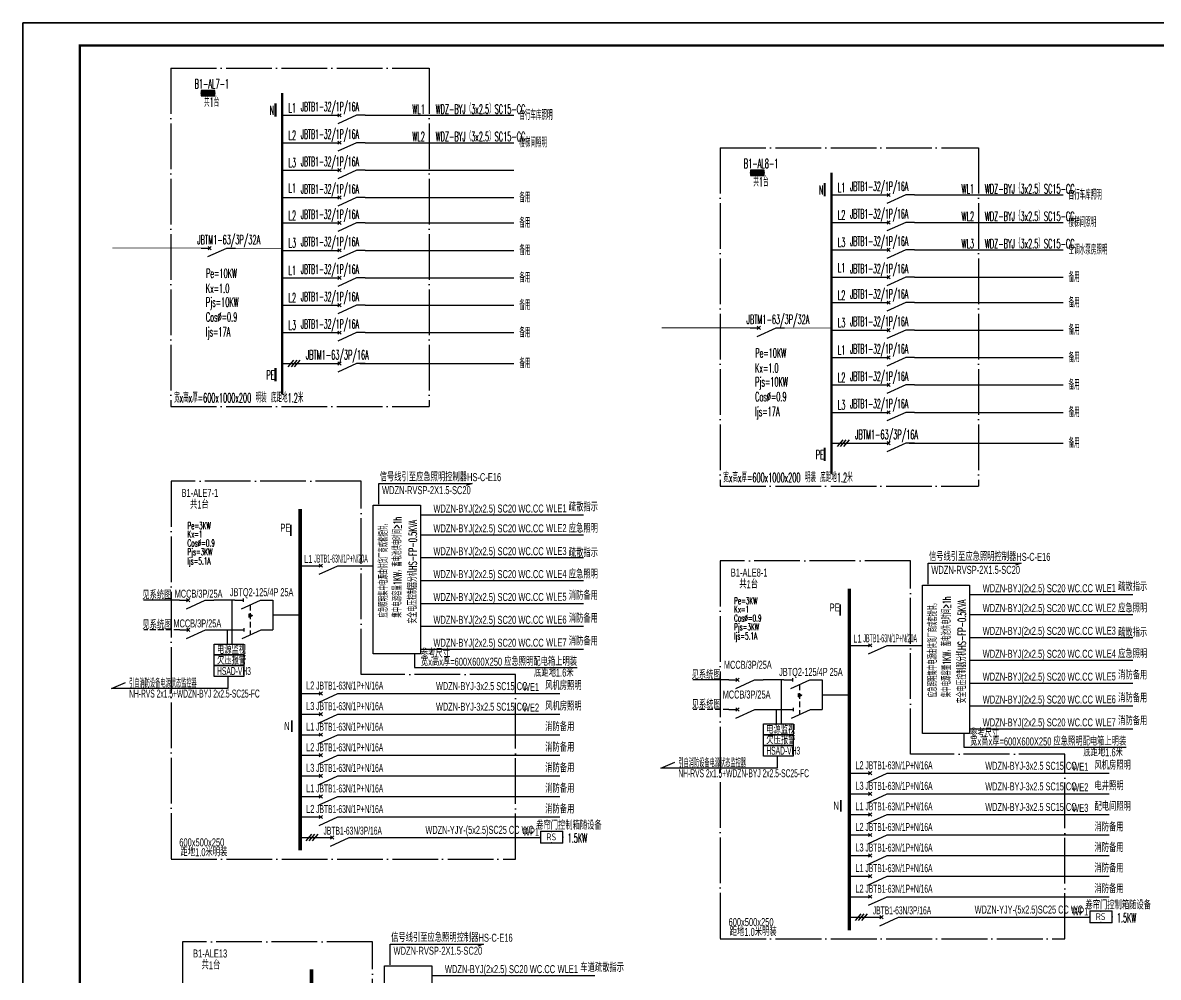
# Model space of a CAD drawing. Extents: x 776418 to 2076422, y -1170708 to 498544.
# Drawn here: x 1159593 to 1209266, y -950595 to -908837 of the extents above; entities that cross this region are included whole.
import ezdxf
from ezdxf.enums import TextEntityAlignment as Align

# ---------------------------------------------------------------- set-up
doc = ezdxf.new("R2010")
doc.units = 0
doc.header["$LTSCALE"] = 1000
doc.header["$MEASUREMENT"] = 0
for name, pattern in [('CONTINOUS', [0]), ('DASH', [0.35, 0.25, -0.1]), ('DOTE', [2.42, 2, -0.2, 0.02, -0.2]), ('HIDDEN', [0.375, 0.25, -0.125])]:
    doc.linetypes.add(name, pattern=pattern)
doc.layers.get('0').update_dxf_attribs({"linetype": 'CONTINUOUS'})
for name, color, linetype in [('D-TEXT', 7, 'CONTINUOUS'), ('DIM-动力', 3, 'CONTINUOUS'), ('DQ', 255, 'CONTINOUS'), ('EL-1', 4, 'DASH'), ('ELEMENT', 3, 'CONTINUOUS'), ('EQUIP-消防', 80, 'CONTINUOUS'), ('EQUIP-箱柜', 3, 'CONTINUOUS'), ('LAYER3', 7, 'DOTE'), ('PUB_TEXT', 255, 'CONTINUOUS'), ('SIG_TEXT', 7, 'CONTINUOUS'), ('TEL_SYMB', 3, 'CONTINUOUS'), ('TEL_TEXT', 3, 'CONTINUOUS'), ('TEL_TITLE', 7, 'CONTINUOUS'), ('WIRE', 4, 'CONTINUOUS'), ('WIRE-动力', 2, 'CONTINUOUS'), ('WIRE-照明', 1, 'CONTINUOUS'), ('WIRE-通讯', 4, 'CONTINUOUS'), ('XT', 6, 'CONTINUOUS')]:
    doc.layers.add(name, color=color, linetype=linetype)
doc.styles.add('_COMPLEX', font='ROS', dxfattribs={"width": 0.6, "bigfont": 'JD'})
doc.styles.add('_HZTXT', font='txt.shx', dxfattribs={"width": 0.8, "bigfont": 'HZTXT.shx'})
doc.styles.add('_JD', font='ros.shx', dxfattribs={"width": 0.8, "bigfont": 'JD.shx'})
doc.styles.add('_TCH_LABEL', font='COMPLEX', dxfattribs={"bigfont": 'GBCBIG'})
doc.styles.add('_TEL_DIM', font='SIMPLEX', dxfattribs={"width": 0.7, "height": 3.5, "bigfont": 'HZTXT'})
doc.styles.add('B', font='ros.shx', dxfattribs={"width": 0.8, "bigfont": 'jd.shx'})
doc.styles.add('DIM_FONT', font='SIMPLEX', dxfattribs={"width": 0.7, "bigfont": 'GBCBIG'})
doc.styles.get("Standard").update_dxf_attribs({"font": 'gbenor.shx', "bigfont": 'gbcbig.shx'})

# ---------------------------------------------------------------- blocks, each defined once
blk = doc.blocks.new('A$C00115E70')
at = {"layer": 'WIRE-通讯', "ltscale": 0.001}
blk.add_lwpolyline([(-84100, 59400), (0, 59400), (0, 0), (-84100, 0)], close=True, dxfattribs=at)
blk = doc.blocks.new('M_M7')
for p, q in [((-0.25, -0.2), (0, -0.75)), ((-0.047, -0.297), (0.047, -0.203)), ((-0.047, -0.203), (0.047, -0.297))]:
    blk.add_line(p, q)
for points in [[(0, 0), (0, -0.25)], [(0, -0.75), (0, -1)]]:
    blk.add_lwpolyline(points)
at = {"width": 0.8, "flags": 9}
blk.add_attdef('S', (0.25, -0.5), '', height=0.2, dxfattribs=at)
blk = doc.blocks.new('$element$00000576')
for points in [[(0, 0), (0, -0.25)], [(0, -1), (0, -0.75), (-0.25, -0.2)], [(-0.047, -0.297), (0.047, -0.203)], [(-0.047, -0.203), (0.047, -0.297)]]:
    blk.add_lwpolyline(points)
at = {"flags": 9}
blk.add_attdef('S', (0, 0), '', height=0.00000667, dxfattribs=at)
blk = doc.blocks.new('*X1')
at = {"color": 0}
for p, q in [((-250, 33), (-83, 200)), ((-250, 68), (-118, 200)), ((-250, 104), (-154, 200)), ((-250, 139), (-189, 200)), ((-250, 174), (-224, 200)), ((-247, 0), (-47, 200)), ((-212, 0), (-12, 200)), ((-177, 0), (23, 200)), ((-141, 0), (59, 200)), ((-106, 0), (94, 200)), ((-71, 0), (129, 200)), ((-35, 0), (165, 200)), ((0, 0), (200, 200)), ((35, 0), (235, 200)), ((71, 0), (250, 179)), ((106, 0), (250, 144)), ((141, 0), (250, 109)), ((177, 0), (250, 73)), ((212, 0), (250, 38)), ((247, 0), (250, 3))]:
    blk.add_line(p, q, dxfattribs=at)
blk = doc.blocks.new('$equip$00001421')
for p, q in [((0.75, 0.6), (-0.75, 0.6)), ((-0.75, 0.6), (-0.75, 0)), ((-0.75, 0), (0.75, 0)), ((0.75, 0), (0.75, 0.6))]:
    blk.add_line(p, q)
at = {"const_width": 0.6}
blk.add_lwpolyline([(-0.75, 0.3), (0.75, 0.3)], dxfattribs=at)
for p in [(-0.75, 0.3), (0, 0.6), (0, 0), (0.75, 0.3)]:
    blk.add_point(p)
at = {"xscale": 0.00300000000061118, "yscale": 0.00300000000061118, "zscale": 0.00300000000061118}
blk.add_blockref('*X1', (0, 0), dxfattribs=at)
at = {"style": '_TCH_LABEL', "flags": 9}
blk.add_attdef('A', (0, 0), '', height=0.00002, dxfattribs=at)
blk = doc.blocks.new('M_M8')
for p, q in [((-0.25, -0.2), (0, -0.75)), ((0.05, -0.25), (-0.05, -0.25))]:
    blk.add_line(p, q)
for points in [[(0, 0), (0, -0.25)], [(0, -0.75), (0, -1)]]:
    blk.add_lwpolyline(points)
at = {"style": 'DIM_FONT', "width": 0.8, "flags": 9}
blk.add_attdef('S', (0.25, -0.5), '', height=0.2, dxfattribs=at)
blk = doc.blocks.new('$equip$00002770')
for p, q in [((-0.65, 0.65), (-0.65, 0)), ((0.65, 0.65), (-0.65, 0.65)), ((-0.65, 0), (0.65, 0)), ((0.65, 0), (0.65, 0.65))]:
    blk.add_line(p, q)
at = {"const_width": 0.06}
blk.add_lwpolyline([(-0.65, 0.65), (-0.65, 0), (0.65, 0), (0.65, 0.65), (-0.65, 0.65), (-0.65, 0)], dxfattribs=at)
for p in [(-0.65, 0.325), (0, 0.65), (0, 0), (0.65, 0.325)]:
    blk.add_point(p)
at = {"color": 7}
blk.add_attdef('$TEXT$', text='', height=0.4, dxfattribs=at).set_placement((-0.014, 0.343), align=Align.MIDDLE_CENTER)
at = {"color": 7, "flags": 1}
for tag, height, p in [('A', 0.00002, (0, 0)), ('B', 0.4, (0.905, 0.246))]:
    blk.add_attdef(tag, text='', height=height, dxfattribs=at).set_placement(p, align=Align.MIDDLE_CENTER)

msp = doc.modelspace()

# ---------------------------------------------------------------- linework, layer by layer
at = {"color": 0, "linetype": 'DOTE'}
for p, q in [((1174397, -928892), (1166083, -928892)), ((1166083, -928892), (1166083, -945433)), ((1174397, -937354), (1174397, -928892)), ((1198423, -932378), (1190109, -932378)), ((1190109, -932378), (1190109, -948919)), ((1198423, -940841), (1198423, -932378)), ((1181147, -937354), (1174397, -937354)), ((1181147, -945433), (1181147, -937354)), ((1205173, -940841), (1198423, -940841)), ((1205173, -948919), (1205173, -940841)), ((1166083, -945433), (1181147, -945433)), ((1174898, -949040), (1166584, -949040)), ((1166584, -949040), (1166584, -964681)), ((1174898, -957502), (1174898, -949040)), ((1190109, -948919), (1205173, -948919))]:
    msp.add_line(p, q, dxfattribs=at)
at = {"color": 1, "linetype": 'Continuous', "const_width": 72.9}
for points in [[(1171324, -930790), (1171324, -931287)], [(1195350, -934276), (1195350, -934773)], [(1171359, -939350), (1171359, -939860)], [(1195386, -942836), (1195386, -943346)]]:
    msp.add_lwpolyline(points, dxfattribs=at)
at = {"layer": 'DIM-动力', "ltscale": 0.001}
msp.add_lwpolyline([(1159593, -968237), (1243693, -968237), (1243693, -908837), (1159593, -908837)], close=True, dxfattribs=at)
at = {"layer": 'EL-1'}
for p, q in [((1166461, -935396), (1164888, -935396)), ((1190487, -938882), (1188914, -938882))]:
    msp.add_line(p, q, dxfattribs=at)
at = {"layer": 'LAYER3'}
for p, q in [((1166071, -910829), (1166070, -925626)), ((1166071, -910829), (1177372, -910829)), ((1177372, -910829), (1177372, -925626)), ((1190097, -914315), (1190096, -929112)), ((1190097, -914315), (1201398, -914315)), ((1201398, -914315), (1201398, -929113)), ((1166070, -925626), (1177372, -925626)), ((1190096, -929113), (1201398, -929113))]:
    msp.add_line(p, q, dxfattribs=at)
at = {"layer": 'PUB_TEXT'}
for p, q in [((1176737, -936441), (1176737, -937041)), ((1176737, -937041), (1183840, -937041)), ((1200763, -939927), (1200763, -940527)), ((1200763, -940527), (1207866, -940527))]:
    msp.add_line(p, q, dxfattribs=at)
at = {"layer": 'TEL_SYMB'}
for points in [[(1176987, -929948), (1176987, -936441), (1174921, -936441), (1174921, -929948)], [(1201013, -933435), (1201013, -939927), (1198947, -939927), (1198947, -933435)], [(1177488, -950096), (1177488, -956589), (1175422, -956589), (1175422, -950096)]]:
    msp.add_lwpolyline(points, close=True, dxfattribs=at)
at = {"layer": 'TEL_TITLE'}
msp.add_lwpolyline([(1159593, -968237), (1243693, -968237), (1243693, -908837), (1159593, -908837)], close=True, dxfattribs=at)
at = {"layer": 'TEL_TITLE', "const_width": 100}
msp.add_lwpolyline([(1162093, -967237), (1242693, -967237), (1242693, -909837), (1162093, -909837)], close=True, dxfattribs=at)
at = {"layer": 'WIRE', "linetype": 'Continuous'}
for p, q in [((1170947, -912887), (1173072, -912887)), ((1174572, -912887), (1181082, -912887)), ((1170947, -914087), (1173072, -914087)), ((1174572, -914087), (1181082, -914087)), ((1170947, -915287), (1173072, -915287)), ((1174572, -915287), (1181082, -915287)), ((1194973, -916373), (1197098, -916373)), ((1198598, -916373), (1205108, -916373)), ((1170947, -916487), (1173072, -916487)), ((1174572, -916487), (1181082, -916487)), ((1170947, -917596), (1173072, -917596)), ((1174572, -917596), (1181082, -917596)), ((1194973, -917573), (1197098, -917573)), ((1198598, -917573), (1205108, -917573)), ((1170947, -918796), (1173072, -918796)), ((1174572, -918796), (1181082, -918796)), ((1194973, -918773), (1197098, -918773)), ((1198598, -918773), (1205108, -918773)), ((1170947, -919996), (1173072, -919996)), ((1174572, -919996), (1181082, -919996)), ((1194973, -919973), (1197098, -919973)), ((1198598, -919973), (1205108, -919973)), ((1170947, -921196), (1173072, -921196)), ((1174572, -921196), (1181082, -921196)), ((1194973, -921082), (1197098, -921082)), ((1198598, -921082), (1205108, -921082)), ((1170947, -922396), (1173072, -922396)), ((1174572, -922396), (1181082, -922396)), ((1194973, -922282), (1197098, -922282)), ((1198598, -922282), (1205108, -922282)), ((1170947, -923742), (1173072, -923742)), ((1174340, -923741), (1181082, -923741)), ((1194973, -923482), (1197098, -923482)), ((1198598, -923482), (1205108, -923482)), ((1194973, -924682), (1197098, -924682)), ((1198598, -924682), (1205108, -924682)), ((1194973, -925882), (1197098, -925882)), ((1198598, -925882), (1205108, -925882)), ((1194973, -927228), (1197098, -927228)), ((1198367, -927227), (1205108, -927227))]:
    msp.add_line(p, q, dxfattribs=at)
at = {"layer": 'WIRE', "color": 6}
for p, q in [((1163476, -937967), (1164091, -937700)), ((1168567, -937967), (1163476, -937967)), ((1187502, -941453), (1188117, -941186)), ((1192593, -941453), (1187502, -941453))]:
    msp.add_line(p, q, dxfattribs=at)
at = {"layer": 'WIRE', "const_width": 100}
for points in [[(1170947, -911912), (1170947, -925091)], [(1170647, -912949), (1170647, -912358)], [(1194973, -915398), (1194973, -928577)], [(1194673, -916436), (1194673, -915844)], [(1170647, -924528), (1170647, -923937)], [(1194673, -928014), (1194673, -927423)]]:
    msp.add_lwpolyline(points, dxfattribs=at)
at = {"layer": 'WIRE-动力'}
for p, q in [((1171440, -923595), (1171192, -923888)), ((1171580, -923595), (1171332, -923888)), ((1171720, -923595), (1171472, -923888)), ((1195466, -927081), (1195218, -927375)), ((1195606, -927081), (1195358, -927375)), ((1195746, -927081), (1195498, -927375)), ((1172224, -944336), (1171976, -944629)), ((1172364, -944336), (1172116, -944629)), ((1172504, -944336), (1172256, -944629)), ((1196250, -947822), (1196002, -948116)), ((1196390, -947822), (1196142, -948116)), ((1196530, -947822), (1196282, -948116))]:
    msp.add_line(p, q, dxfattribs=at)
at = {"layer": 'WIRE-照明'}
for p, q in [((1175171, -929905), (1175171, -928997)), ((1179249, -928997), (1178994, -929083)), ((1176987, -930369), (1184123, -930369)), ((1176987, -931237), (1184123, -931237)), ((1176987, -932237), (1184123, -932237)), ((1171726, -932589), (1172258, -932589)), ((1173434, -932589), (1174921, -932589)), ((1199197, -933391), (1199197, -932483)), ((1203275, -932483), (1203020, -932569)), ((1176987, -933238), (1184123, -933238)), ((1170178, -934097), (1170538, -934097)), ((1170538, -934097), (1170538, -935396)), ((1176987, -934238), (1184123, -934238)), ((1201013, -933855), (1208149, -933855)), ((1169486, -934693), (1169486, -934840)), ((1169486, -934693), (1169646, -934767)), ((1169486, -934840), (1169646, -934767)), ((1170538, -934746), (1171726, -934746)), ((1201013, -934723), (1208149, -934723)), ((1176987, -935238), (1184123, -935238)), ((1170175, -935396), (1170538, -935396)), ((1201013, -935724), (1208149, -935724)), ((1176987, -936239), (1184123, -936239)), ((1195752, -936075), (1196284, -936075)), ((1197460, -936075), (1198947, -936075)), ((1201013, -936724), (1208149, -936724)), ((1194204, -937583), (1194564, -937583)), ((1194564, -937583), (1194564, -938882)), ((1201013, -937724), (1208149, -937724)), ((1171726, -938183), (1172258, -938183)), ((1173434, -938183), (1183089, -938183)), ((1193512, -938179), (1193512, -938326)), ((1193512, -938179), (1193672, -938253)), ((1193512, -938326), (1193672, -938253)), ((1194564, -938233), (1195752, -938233)), ((1201013, -938725), (1208149, -938725)), ((1171726, -939083), (1172258, -939083)), ((1173434, -939083), (1183089, -939083)), ((1194201, -938882), (1194564, -938882)), ((1201013, -939725), (1208149, -939725)), ((1171726, -939983), (1172258, -939983)), ((1173434, -939983), (1183089, -939983)), ((1171726, -940883), (1172258, -940883)), ((1173434, -940883), (1183089, -940883)), ((1171726, -941783), (1172258, -941783)), ((1173434, -941783), (1183089, -941783)), ((1195752, -941669), (1196284, -941669)), ((1197460, -941669), (1207116, -941669)), ((1171726, -942683), (1172258, -942683)), ((1173434, -942683), (1183089, -942683)), ((1195752, -942569), (1196284, -942569)), ((1197460, -942569), (1207116, -942569)), ((1171726, -943583), (1172258, -943583)), ((1173434, -943583), (1183089, -943583)), ((1195752, -943469), (1196284, -943469)), ((1197460, -943469), (1207116, -943469)), ((1171726, -944483), (1172258, -944483)), ((1171726, -944483), (1173130, -944483)), ((1174068, -944483), (1182242, -944483)), ((1195752, -944369), (1196284, -944369)), ((1197460, -944369), (1207116, -944369)), ((1195752, -945269), (1196284, -945269)), ((1197460, -945269), (1207116, -945269)), ((1195752, -946169), (1196284, -946169)), ((1197460, -946169), (1207116, -946169)), ((1195752, -947069), (1196284, -947069)), ((1197460, -947069), (1207116, -947069)), ((1195752, -947969), (1196284, -947969)), ((1195752, -947969), (1197156, -947969)), ((1198094, -947969), (1206268, -947969)), ((1175672, -950053), (1175672, -949145)), ((1179750, -949145), (1179495, -949231)), ((1177488, -950517), (1184624, -950517))]:
    msp.add_line(p, q, dxfattribs=at)
at = {"layer": 'WIRE-照明', "linetype": 'Continuous'}
for p, q in [((1166455, -934097), (1164883, -934097)), ((1168865, -934097), (1167955, -934097)), ((1167961, -935396), (1168898, -935396)), ((1190481, -937583), (1188909, -937583)), ((1192892, -937583), (1191981, -937583)), ((1191987, -938882), (1192924, -938882))]:
    msp.add_line(p, q, dxfattribs=at)
at = {"layer": 'WIRE-照明', "linetype": 'HIDDEN'}
for p, q in [((1169548, -934298), (1169548, -935612)), ((1193574, -937784), (1193574, -939098))]:
    msp.add_line(p, q, dxfattribs=at)
at = {"layer": 'WIRE-照明', "linetype": 'Continuous', "const_width": 35}
for points in [[(1167394, -918696), (1163515, -918696)], [(1191420, -922182), (1187541, -922182)]]:
    msp.add_lwpolyline(points, dxfattribs=at)
at = {"layer": 'WIRE-照明', "linetype": 'ByBlock', "ltscale": 0.1, "const_width": 25}
for points in [[(1170947, -918705), (1168899, -918705)], [(1194973, -922191), (1192925, -922191)]]:
    msp.add_lwpolyline(points, dxfattribs=at)
at = {"layer": 'WIRE-照明'}
for points in [[(1175171, -928997), (1179249, -928997)], [(1199197, -932483), (1203275, -932483)], [(1175672, -949145), (1179750, -949145)]]:
    msp.add_lwpolyline(points, dxfattribs=at)
at = {"layer": 'WIRE-照明', "const_width": 160}
for points in [[(1171726, -930106), (1171726, -945048)], [(1195752, -933592), (1195752, -948534)], [(1172227, -950254), (1172227, -964296)]]:
    msp.add_lwpolyline(points, dxfattribs=at)
at = {"layer": 'XT'}
for p, q in [((1168748, -934097), (1168748, -936028)), ((1168545, -936028), (1168545, -935396)), ((1168567, -937431), (1168567, -937967)), ((1192774, -937583), (1192774, -939514)), ((1192571, -939514), (1192571, -938882)), ((1192593, -940917), (1192593, -941453))]:
    msp.add_line(p, q, dxfattribs=at)
for points in [[(1167972, -936028), (1169272, -936028), (1169272, -936495), (1167972, -936495)], [(1167972, -936495), (1169272, -936495), (1169272, -936963), (1167972, -936963)], [(1167972, -936963), (1169272, -936963), (1169272, -937431), (1167972, -937431)], [(1191998, -939514), (1193298, -939514), (1193298, -939982), (1191998, -939982)], [(1191998, -939982), (1193298, -939982), (1193298, -940449), (1191998, -940449)], [(1191998, -940449), (1193298, -940449), (1193298, -940917), (1191998, -940917)]]:
    msp.add_lwpolyline(points, close=True, dxfattribs=at)

# ---------------------------------------------------------------- block references
at = {"layer": 'DQ', "xscale": 1500, "yscale": 1500, "zscale": 1500, "rotation": 90}
for name, p in [('M_M7', (1167394, -918696)), ('M_M7', (1191420, -922182)), ('M_M7', (1172258, -932589)), ('M_M7', (1166455, -934097)), ('M_M8', (1168865, -934097)), ('M_M7', (1166461, -935396)), ('M_M8', (1168898, -935396)), ('M_M7', (1196284, -936075)), ('M_M7', (1190481, -937583)), ('M_M8', (1192892, -937583)), ('M_M7', (1172258, -938183)), ('M_M7', (1190487, -938882)), ('M_M8', (1192924, -938882)), ('M_M7', (1172258, -939083)), ('M_M7', (1172258, -939983)), ('M_M7', (1172258, -940883)), ('M_M7', (1172258, -941783)), ('M_M7', (1196284, -941669)), ('M_M7', (1172258, -942683)), ('M_M7', (1196284, -942569)), ('M_M7', (1172258, -943583)), ('M_M7', (1196284, -943469)), ('M_M7', (1172755, -944483)), ('M_M7', (1196284, -944369)), ('M_M7', (1196284, -945269)), ('M_M7', (1196284, -946169)), ('M_M7', (1196284, -947069)), ('M_M7', (1196781, -947969))]:
    msp.add_blockref(name, p, dxfattribs=at)
at = {"layer": 'ELEMENT', "xscale": 1500, "yscale": 1500, "zscale": 1500, "rotation": 90}
for p in [(1173072, -912887), (1173072, -914087), (1173072, -915287), (1173072, -916487), (1197098, -916373), (1173072, -917596), (1197098, -917573), (1173072, -918796), (1197098, -918773), (1173072, -919996), (1197098, -919973), (1173072, -921196), (1197098, -921082), (1173072, -922396), (1197098, -922282), (1197098, -923482), (1173072, -923742), (1197098, -924682), (1197098, -925882), (1197098, -927228)]:
    msp.add_blockref('$element$00000576', p, dxfattribs=at)
at = {"layer": 'EQUIP-消防', "xscale": 750, "yscale": 750, "zscale": 750}
for p in [(1182729, -944710), (1206755, -948196)]:
    msp.add_blockref('$equip$00002770', p, dxfattribs=at).add_auto_attribs({'$TEXT$': 'RS'})
at = {"layer": 'EQUIP-箱柜', "xscale": 400, "yscale": 400, "zscale": 400}
for p in [(1167698, -912038), (1191724, -915524)]:
    msp.add_blockref('$equip$00001421', p, dxfattribs=at)
at = {"layer": 'WIRE-通讯', "ltscale": 0.001}
msp.add_blockref('A$C00115E70', (1243693, -968237), dxfattribs=at)

# ---------------------------------------------------------------- texts
at = {"layer": 'D-TEXT', "style": '_HZTXT'}
for s, width, p in [('B1-AL7-1', 0.45, (1167109, -911710)), ('共1台', 0.45, (1167525, -912512)), ('N', 0.45, (1170394, -912867)), ('L1', 0.45, (1171220, -912760)), ('JBTB1-32/1P/16A', 0.4, (1171762, -912710)), ('WL1', 0.45, (1176636, -912818)), ('WDZ-BYJ（3x2.5）SC15-CC', 0.45, (1177656, -912818)), ('自行车库照明', 0.45, (1181314, -913088)), ('JBTB1-32/1P/16A', 0.4, (1171762, -913910)), ('L2', 0.45, (1171220, -913960)), ('WL2', 0.45, (1176636, -914018)), ('WDZ-BYJ（3x2.5）SC15-CC', 0.45, (1177656, -914018)), ('楼梯间照明', 0.45, (1181314, -914288)), ('L3', 0.45, (1171220, -915160)), ('JBTB1-32/1P/16A', 0.4, (1171762, -915110)), ('B1-AL8-1', 0.45, (1191135, -915197)), ('L1', 0.45, (1171220, -916269)), ('JBTB1-32/1P/16A', 0.4, (1171762, -916310)), ('共1台', 0.45, (1191551, -915998)), ('N', 0.45, (1194420, -916353)), ('L1', 0.45, (1195246, -916246)), ('JBTB1-32/1P/16A', 0.4, (1195788, -916196)), ('WL1', 0.45, (1200662, -916304)), ('WDZ-BYJ（3x2.5）SC15-CC', 0.45, (1201682, -916304)), ('备用', 0.45, (1181316, -916688)), ('自行车库照明', 0.45, (1205340, -916574)), ('JBTB1-32/1P/16A', 0.4, (1171762, -917419)), ('JBTB1-32/1P/16A', 0.4, (1195788, -917396)), ('L2', 0.45, (1171220, -917469)), ('备用', 0.45, (1181316, -917797)), ('L2', 0.45, (1195246, -917446)), ('WL2', 0.45, (1200662, -917504)), ('WDZ-BYJ（3x2.5）SC15-CC', 0.45, (1201682, -917504)), ('楼梯间照明', 0.45, (1205340, -917774)), ('JBTM1-63/3P/32A', 0.45, (1167230, -918530, 0)), ('L3', 0.45, (1171220, -918669)), ('JBTB1-32/1P/16A', 0.4, (1171762, -918619)), ('L3', 0.45, (1195246, -918646)), ('JBTB1-32/1P/16A', 0.4, (1195788, -918596)), ('WL3', 0.45, (1200662, -918704)), ('WDZ-BYJ（3x2.5）SC15-CC', 0.45, (1201682, -918704)), ('备用', 0.45, (1181316, -918997)), ('空调水泵房照明', 0.45, (1205342, -918974)), ('JBTB1-32/1P/16A', 0.4, (1171762, -919819)), ('L1', 0.45, (1195246, -919755)), ('JBTB1-32/1P/16A', 0.4, (1195788, -919796)), ('Pe=10KW', 0.45, (1167612, -920000)), ('L1', 0.45, (1171220, -919869)), ('备用', 0.45, (1181316, -920197)), ('备用', 0.45, (1205342, -920174)), ('Kx=1.0', 0.45, (1167604, -920660)), ('JBTB1-32/1P/16A', 0.4, (1195788, -920905)), ('Pjs=10KW', 0.45, (1167604, -921260)), ('L2', 0.45, (1171220, -921069)), ('JBTB1-32/1P/16A', 0.4, (1171762, -921019)), ('L2', 0.45, (1195246, -920955)), ('备用', 0.45, (1205342, -921283)), ('备用', 0.45, (1181316, -921397)), ('Cos%%C=0.9', 0.45, (1167604, -921910)), ('L3', 0.45, (1171220, -922269)), ('JBTB1-32/1P/16A', 0.4, (1171762, -922219)), ('JBTM1-63/3P/32A', 0.45, (1191256, -922016, 0)), ('L3', 0.45, (1195246, -922155)), ('JBTB1-32/1P/16A', 0.4, (1195788, -922105)), ('Ijs=17A', 0.45, (1167604, -922560)), ('备用', 0.45, (1181316, -922597)), ('备用', 0.45, (1205342, -922483)), ('JBTB1-32/1P/16A', 0.4, (1195788, -923305)), ('JBTM1-63/3P/16A', 0.45, (1171980, -923565)), ('Pe=10KW', 0.45, (1191638, -923486)), ('L1', 0.45, (1195246, -923355)), ('备用', 0.45, (1205342, -923683)), ('备用', 0.45, (1181316, -923943)), ('Kx=1.0', 0.45, (1191630, -924146)), ('PE', 0.45, (1170255, -924446)), ('Pjs=10KW', 0.45, (1191630, -924746)), ('L2', 0.45, (1195246, -924555)), ('JBTB1-32/1P/16A', 0.4, (1195788, -924505)), ('备用', 0.45, (1205342, -924883)), ('宽x高x厚=600x1000x200 明装 底距地1.2米', 0.45, (1166215, -925447)), ('Cos%%C=0.9', 0.45, (1191630, -925396)), ('L3', 0.45, (1195246, -925755)), ('JBTB1-32/1P/16A', 0.4, (1195788, -925705)), ('Ijs=17A', 0.45, (1191630, -926046)), ('备用', 0.45, (1205342, -926083)), ('JBTM1-63/3P/16A', 0.45, (1196006, -927051)), ('备用', 0.45, (1205342, -927429)), ('PE', 0.45, (1194281, -927932)), ('宽x高x厚=600x1000x200 明装 底距地1.2米', 0.45, (1190241, -928934)), ('1.5KW', 0.45, (1183427, -944706)), ('1.5KW', 0.45, (1207453, -948192))]:
    msp.add_text(s, height=400, dxfattribs=dict(at, width=width)).set_placement(p)
at = {"layer": 'PUB_TEXT', "style": '_HZTXT'}
for s, width, p in [('应急照明集中电源由供货厂商成套提供，', 0.5, (1175560, -934857)), ('集中电源容量1KW，蓄电池供电时间≥1h', 0.5, (1176161, -934857)), ('安全电压控制器分机HS-FP-0.5KVA ', 0.55, (1176829, -935124)), ('应急照明集中电源由供货厂商成套提供，', 0.5, (1199586, -938343)), ('集中电源容量1KW，蓄电池供电时间≥1h', 0.5, (1200187, -938343)), ('安全电压控制器分机HS-FP-0.5KVA ', 0.55, (1200855, -938611))]:
    msp.add_text(s, height=350, rotation=90, dxfattribs=dict(at, width=width)).set_placement(p)
at = {"layer": 'SIG_TEXT', "style": '_TEL_DIM', "width": 0.5}
for s, p in [('Pe=3KW', (1166797, -930991)), ('Kx=1', (1166797, -931359)), ('Cos%%C=0.9', (1166797, -931750)), ('Pjs=3KW', (1166797, -932133)), ('Ijs=5.1A', (1166797, -932531)), ('Pe=3KW', (1190710, -934275)), ('Kx=1', (1190710, -934643)), ('Cos%%C=0.9', (1190710, -935034)), ('Pjs=3KW', (1190710, -935417)), ('Ijs=5.1A', (1190710, -935815))]:
    msp.add_text(s, height=300, dxfattribs=at).set_placement(p)
at = {"layer": 'TEL_TEXT', "ltscale": 2}
for s, style, width, p in [('信号线引至应急照明控制器HS-C-E16 ', '_COMPLEX', 0.7, (1175208, -928892)), ('B1-ALE7-1', '_COMPLEX', 0.7, (1166542, -929580)), ('WDZN-RVSP-2X1.5-SC20', '_COMPLEX', 0.7, (1175313, -929460)), ('疏散指示', '_COMPLEX', 0.7, (1183482, -930205)), ('WDZN-BYJ(2x2.5) SC20 WC.CC', '_COMPLEX', 0.7, (1177559, -930264)), ('WLE1', '_COMPLEX', 0.7, (1182490, -930254)), ('WDZN-BYJ(2x2.5) SC20 WC.CC', '_COMPLEX', 0.7, (1177559, -931132)), ('WLE2', '_COMPLEX', 0.7, (1182490, -931122)), ('应急照明', '_COMPLEX', 0.7, (1183482, -931141)), ('WDZN-BYJ(2x2.5) SC20 WC.CC', '_COMPLEX', 0.7, (1177559, -932132)), ('WLE3', '_COMPLEX', 0.7, (1182490, -932122)), ('疏散指示', '_COMPLEX', 0.7, (1183482, -932206)), ('L1', '_COMPLEX', 0.7, (1171897, -932468)), ('JBTB1-63N/1P+N/20A', '_COMPLEX', 0.4, (1172340, -932453)), ('信号线引至应急照明控制器HS-C-E16 ', '_COMPLEX', 0.7, (1199234, -932378)), ('WDZN-BYJ(2x2.5) SC20 WC.CC', '_COMPLEX', 0.7, (1177559, -933133)), ('WLE4', '_COMPLEX', 0.7, (1182490, -933122)), ('应急照明', '_COMPLEX', 0.7, (1183482, -933142)), ('B1-ALE8-1', '_COMPLEX', 0.7, (1190569, -933066)), ('WDZN-RVSP-2X1.5-SC20', '_COMPLEX', 0.7, (1199339, -932946)), ('疏散指示', '_COMPLEX', 0.7, (1207508, -933692)), ('MCCB/3P/25A', '_JD', 0.55, (1166240, -933990)), ('WDZN-BYJ(2x2.5) SC20 WC.CC', '_COMPLEX', 0.7, (1177559, -934133)), ('WLE5', '_COMPLEX', 0.7, (1182490, -934123)), ('消防备用', '_COMPLEX', 0.7, (1183482, -934075)), ('WDZN-BYJ(2x2.5) SC20 WC.CC', '_COMPLEX', 0.7, (1201585, -933750)), ('WLE1', '_COMPLEX', 0.7, (1206516, -933740)), ('WDZN-BYJ(2x2.5) SC20 WC.CC', '_COMPLEX', 0.7, (1201585, -934618)), ('WLE2', '_COMPLEX', 0.7, (1206516, -934608)), ('应急照明', '_COMPLEX', 0.7, (1207508, -934627)), ('WDZN-BYJ(2x2.5) SC20 WC.CC', '_COMPLEX', 0.7, (1177559, -935133)), ('WLE6', '_COMPLEX', 0.7, (1182490, -935123)), ('消防备用', '_COMPLEX', 0.7, (1183482, -935075)), ('MCCB/3P/25A', '_JD', 0.55, (1166186, -935289)), ('WDZN-BYJ(2x2.5) SC20 WC.CC', '_COMPLEX', 0.7, (1201585, -935618)), ('WLE3', '_COMPLEX', 0.7, (1206516, -935608)), ('疏散指示', '_COMPLEX', 0.7, (1207508, -935692)), ('WDZN-BYJ(2x2.5) SC20 WC.CC', '_COMPLEX', 0.7, (1177559, -936134)), ('WLE7', '_COMPLEX', 0.7, (1182490, -936123)), ('消防备用', '_COMPLEX', 0.7, (1183482, -936075)), ('L1', '_COMPLEX', 0.7, (1195923, -935954)), ('JBTB1-63N/1P+N/20A', '_COMPLEX', 0.4, (1196366, -935939)), ('电源监视', '_COMPLEX', 0.7, (1168091, -936453, 37)), ('参考尺寸', '_COMPLEX', 0.7, (1177007, -936607, 0)), ('WDZN-BYJ(2x2.5) SC20 WC.CC', '_COMPLEX', 0.7, (1201585, -936619)), ('WLE4', '_COMPLEX', 0.7, (1206516, -936609)), ('应急照明', '_COMPLEX', 0.7, (1207508, -936628)), ('欠压报警', '_COMPLEX', 0.7, (1168095, -936907, 37)), ('宽x高x厚=600X600X250 应急照明配电箱上明装 ', '_COMPLEX', 0.7, (1177013, -936966, 0)), ('MCCB/3P/25A', '_JD', 0.55, (1190266, -937100)), ('HSAD-VH3', '_COMPLEX', 0.5, (1168096, -937370)), ('底距地1.6米', '_COMPLEX', 0.7, (1181962, -937444, 0)), ('WDZN-BYJ(2x2.5) SC20 WC.CC', '_COMPLEX', 0.7, (1201585, -937619)), ('WLE5', '_COMPLEX', 0.7, (1206516, -937609)), ('消防备用', '_COMPLEX', 0.7, (1207508, -937561)), ('引自消防设备电源状态监控器 ', '_COMPLEX', 0.5, (1164248, -937917)), ('L2', '_COMPLEX', 0.7, (1171986, -938005)), ('JBTB1-63N/1P+N/16A', '_COMPLEX', 0.5, (1172430, -938010)), ('WDZN-BYJ-3x2.5 SC15 CC', '_COMPLEX', 0.6, (1177673, -938033)), ('WE1', '_COMPLEX', 0.7, (1181472, -938071)), ('风机房照明', '_COMPLEX', 0.7, (1182449, -938019)), ('NH-RVS 2x1.5+WDZN-BYJ 2x2.5-SC25-FC ', '_COMPLEX', 0.5, (1164248, -938359)), ('MCCB/3P/25A', '_JD', 0.55, (1190212, -938400)), ('WDZN-BYJ(2x2.5) SC20 WC.CC', '_COMPLEX', 0.7, (1201585, -938620)), ('WLE6', '_COMPLEX', 0.7, (1206516, -938609)), ('消防备用', '_COMPLEX', 0.7, (1207508, -938561)), ('L3', '_COMPLEX', 0.7, (1171986, -938905)), ('JBTB1-63N/1P+N/16A', '_COMPLEX', 0.5, (1172430, -938910)), ('WDZN-BYJ-3x2.5 SC15 CC', '_COMPLEX', 0.6, (1177673, -938933)), ('风机房照明', '_COMPLEX', 0.7, (1182449, -938919)), ('WDZN-BYJ(2x2.5) SC20 WC.CC', '_COMPLEX', 0.7, (1201585, -939620)), ('WLE7', '_COMPLEX', 0.7, (1206516, -939610)), ('消防备用', '_COMPLEX', 0.7, (1207508, -939561)), ('L1', '_COMPLEX', 0.7, (1171986, -939805)), ('JBTB1-63N/1P+N/16A', '_COMPLEX', 0.5, (1172430, -939810)), ('消防备用', '_COMPLEX', 0.7, (1182449, -939819)), ('电源监视', '_COMPLEX', 0.7, (1192117, -939939, 37)), ('参考尺寸', '_COMPLEX', 0.7, (1201033, -940093, 0)), ('欠压报警', '_COMPLEX', 0.7, (1192121, -940394, 37)), ('宽x高x厚=600X600X250 应急照明配电箱上明装 ', '_COMPLEX', 0.7, (1201039, -940452, 0)), ('L2', '_COMPLEX', 0.7, (1171986, -940705)), ('JBTB1-63N/1P+N/16A', '_COMPLEX', 0.5, (1172430, -940710)), ('消防备用', '_COMPLEX', 0.7, (1182449, -940719)), ('HSAD-VH3', '_COMPLEX', 0.5, (1192122, -940856)), ('底距地1.6米', '_COMPLEX', 0.7, (1205988, -940930, 0)), ('L3', '_COMPLEX', 0.7, (1171986, -941605)), ('JBTB1-63N/1P+N/16A', '_COMPLEX', 0.5, (1172430, -941610)), ('消防备用', '_COMPLEX', 0.7, (1182449, -941619)), ('引自消防设备电源状态监控器 ', '_COMPLEX', 0.5, (1188274, -941403)), ('L2', '_COMPLEX', 0.7, (1196012, -941491)), ('JBTB1-63N/1P+N/16A', '_COMPLEX', 0.5, (1196456, -941496)), ('WDZN-BYJ-3x2.5 SC15 CC', '_COMPLEX', 0.6, (1201699, -941519)), ('WE1', '_COMPLEX', 0.7, (1205498, -941558)), ('风机房照明', '_COMPLEX', 0.7, (1206475, -941505)), ('NH-RVS 2x1.5+WDZN-BYJ 2x2.5-SC25-FC ', '_COMPLEX', 0.5, (1188274, -941845)), ('L1', '_COMPLEX', 0.7, (1171986, -942505)), ('JBTB1-63N/1P+N/16A', '_COMPLEX', 0.5, (1172430, -942510)), ('消防备用', '_COMPLEX', 0.7, (1182449, -942519)), ('L3', '_COMPLEX', 0.7, (1196012, -942391)), ('JBTB1-63N/1P+N/16A', '_COMPLEX', 0.5, (1196456, -942396)), ('WDZN-BYJ-3x2.5 SC15 CC', '_COMPLEX', 0.6, (1201699, -942419)), ('电井照明', '_COMPLEX', 0.7, (1206475, -942405)), ('L2', '_COMPLEX', 0.7, (1171986, -943405)), ('JBTB1-63N/1P+N/16A', '_COMPLEX', 0.5, (1172430, -943410)), ('消防备用', '_COMPLEX', 0.7, (1182449, -943419)), ('L1', '_COMPLEX', 0.7, (1196012, -943291)), ('JBTB1-63N/1P+N/16A', '_COMPLEX', 0.5, (1196456, -943296)), ('WDZN-BYJ-3x2.5 SC15 CC', '_COMPLEX', 0.6, (1201699, -943319)), ('配电间照明', '_COMPLEX', 0.7, (1206475, -943305)), ('卷帘门控制箱随设备', '_COMPLEX', 0.7, (1182055, -944130)), ('JBTB1-63N/3P/16A', '_COMPLEX', 0.5, (1172754, -944356)), ('WDZN-YJY-(5x2.5)SC25 CC WC ', '_COMPLEX', 0.6, (1177209, -944320)), ('WP1', '_COMPLEX', 0.7, (1181472, -944403)), ('L2', '_COMPLEX', 0.7, (1196012, -944191)), ('JBTB1-63N/1P+N/16A', '_COMPLEX', 0.5, (1196456, -944196)), ('消防备用', '_COMPLEX', 0.7, (1206475, -944205)), ('L3', '_COMPLEX', 0.7, (1196012, -945091)), ('JBTB1-63N/1P+N/16A', '_COMPLEX', 0.5, (1196456, -945096)), ('消防备用', '_COMPLEX', 0.7, (1206475, -945105)), ('L1', '_COMPLEX', 0.7, (1196012, -945991)), ('JBTB1-63N/1P+N/16A', '_COMPLEX', 0.5, (1196456, -945996)), ('消防备用', '_COMPLEX', 0.7, (1206475, -946005)), ('L2', '_COMPLEX', 0.7, (1196012, -946891)), ('JBTB1-63N/1P+N/16A', '_COMPLEX', 0.5, (1196456, -946896)), ('消防备用', '_COMPLEX', 0.7, (1206475, -946905)), ('卷帘门控制箱随设备', '_COMPLEX', 0.7, (1206081, -947617)), ('JBTB1-63N/3P/16A', '_COMPLEX', 0.5, (1196780, -947842)), ('WDZN-YJY-(5x2.5)SC25 CC WC ', '_COMPLEX', 0.6, (1201235, -947807)), ('WP1', '_COMPLEX', 0.7, (1205498, -947889)), ('信号线引至应急照明控制器HS-C-E16 ', '_COMPLEX', 0.7, (1175709, -949040)), ('B1-ALE13', '_COMPLEX', 0.7, (1167044, -949728)), ('WDZN-RVSP-2X1.5-SC20', '_COMPLEX', 0.7, (1175814, -949608)), ('WDZN-BYJ(2x2.5) SC20 WC.CC', '_COMPLEX', 0.7, (1178060, -950412)), ('WLE1', '_COMPLEX', 0.7, (1182991, -950402)), ('车道疏散指示', '_COMPLEX', 0.7, (1183983, -950354))]:
    msp.add_text(s, height=350, dxfattribs=dict(at, style=style, width=width)).set_placement(p)
at = {"layer": 'TEL_TEXT', "linetype": 'Continuous', "style": 'B', "oblique": 0.7}
for s, width, p in [('共1台', 0.7, (1166912, -930094)), ('共1台', 0.7, (1190938, -933581)), ('见系统图', 0.7, (1164821, -934058)), ('JBTQ2-125/4P 25A', 0.6, (1168653, -933924)), ('见系统图', 0.7, (1164826, -935357)), ('见系统图', 0.7, (1188847, -937544)), ('JBTQ2-125/4P 25A', 0.6, (1192679, -937411)), ('见系统图', 0.7, (1188852, -938843)), ('600x500x250', 0.7, (1166441, -944868)), ('距地1.0米明装', 0.7, (1166495, -945298)), ('600x500x250', 0.7, (1190467, -948355)), ('距地1.0米明装', 0.7, (1190521, -948784)), ('共1台', 0.7, (1167413, -950243))]:
    msp.add_text(s, height=350, dxfattribs=dict(at, width=width)).set_placement(p)
at = {"layer": 'TEL_TEXT', "color": 1, "linetype": 'Continuous', "style": 'B', "oblique": 0.7, "width": 0.7}
for s, p in [('PE', (1170862, -931105)), ('PE', (1194888, -934592)), ('N', (1171029, -939779)), ('N', (1195055, -943265))]:
    msp.add_text(s, height=350, dxfattribs=at).set_placement(p)
at = {"layer": 'TEL_TEXT', "style": '_COMPLEX', "width": 0.7}
for s, p in [('WE2', (1181472, -938971)), ('WE2', (1205498, -942458)), ('WE3', (1205498, -943358))]:
    msp.add_text(s, height=350, dxfattribs=at).set_placement(p)

doc.saveas('drawing.dxf')
